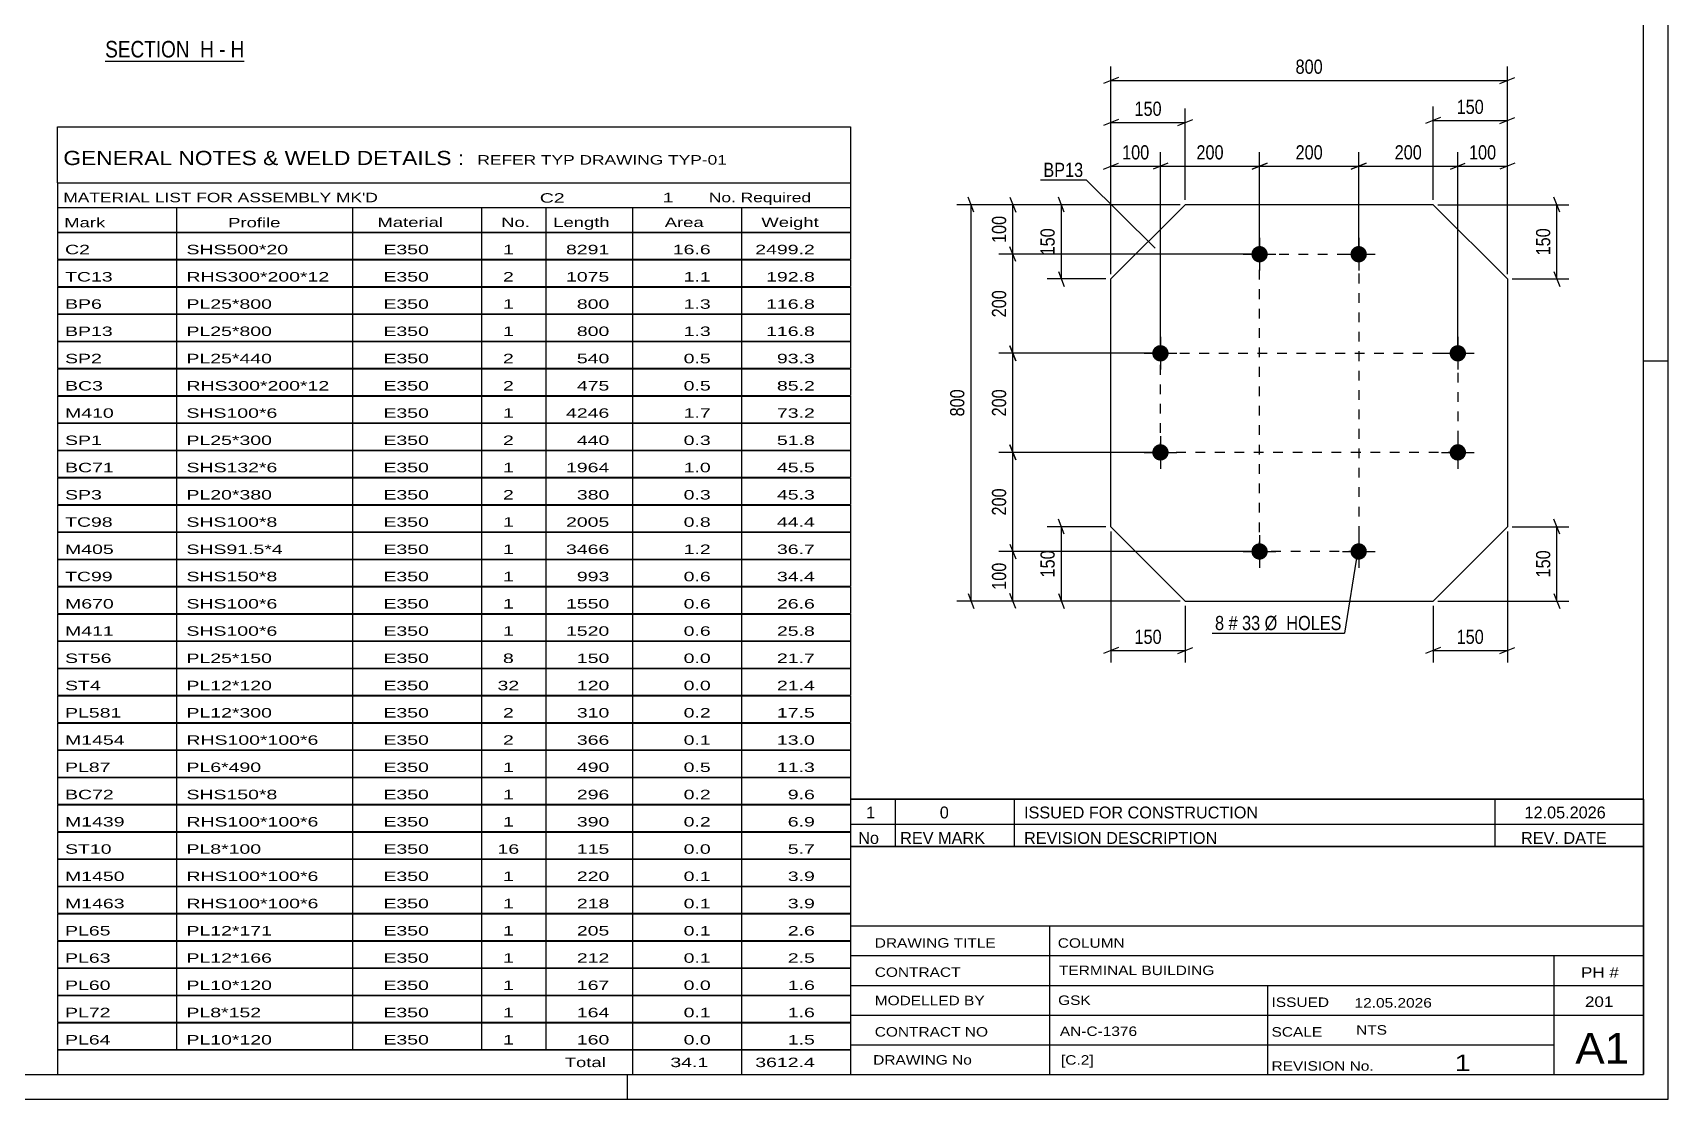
# Model space of a CAD drawing. Header units: millimetres. Extents: x 0 to 841, y 0 to 594.
# Drawn here: x 511 to 841, y 0 to 215.3 of the extents above; entities that cross this region are included whole.
import ezdxf

# ---------------------------------------------------------------- set-up
doc = ezdxf.new("R2010")
doc.units = ezdxf.units.MM
doc.linetypes.add('DXK_LINE_DOT2', pattern=[3.9198, 1.9599, -1.9599])
doc.styles.add('Arial Narrow', font='ARIALN.TTF', dxfattribs={"height": 0.2})

# ---------------------------------------------------------------- blocks, each defined once
blk = doc.blocks.new('Unknown-682121855-18 - 4412')
at = {"color": 6, "linetype": 'Continuous'}
blk.add_line((525.6, 209.53), (553.67, 209.53), dxfattribs=at)
at = {"color": 0, "linetype": 'Continuous'}
blk.add_wipeout([(543.71, 210.28), (543.71, 213.78), (525.6, 213.78), (525.6, 210.28)], dxfattribs=at)
at = {"color": 7, "linetype": 'Continuous', "style": 'Arial Narrow'}
blk.add_text('SECTION ', height=3.34, dxfattribs=at).set_placement((525.6, 210.28))
at = {"color": 0, "linetype": 'Continuous'}
blk.add_wipeout([(547.53, 210.28), (547.53, 213.78), (544.76, 213.78), (544.76, 210.28)], dxfattribs=at)
blk.add_wipeout([(549.85, 210.28), (549.85, 213.78), (548.58, 213.78), (548.58, 210.28)], dxfattribs=at)
at = {"color": 7, "linetype": 'Continuous', "style": 'Arial Narrow'}
blk.add_text('H', height=3.34, dxfattribs=at).set_placement((544.76, 210.28))
at = {"color": 0, "linetype": 'Continuous'}
blk.add_wipeout([(553.67, 210.28), (553.67, 213.78), (550.9, 213.78), (550.9, 210.28)], dxfattribs=at)
at = {"color": 7, "linetype": 'Continuous', "style": 'Arial Narrow'}
for s, p in [('-', (548.58, 210.28)), ('H', (550.9, 210.28))]:
    blk.add_text(s, height=3.34, dxfattribs=at).set_placement(p)
blk = doc.blocks.new('Unknown-682121855-1161')
at = {"color": 5, "linetype": 'Continuous'}
for p, q in [((841, 0), (841, 594)), ((836, 5), (836, 589)), ((841, 149), (836, 149)), ((5, 5), (836, 5)), ((631, 0), (631, 5)), ((0, 0), (841, 0))]:
    blk.add_line(p, q, dxfattribs=at)
blk = doc.blocks.new('Bolt-682121855-34334 - 34332')
at = {"linetype": 'Continuous'}
for points in [[(758.53, 172.22, -1), (758.53, 168.92, -1)], [(778.53, 172.22, -1), (778.53, 168.92, -1)], [(738.53, 152.22, -1), (738.53, 148.92, -1)], [(798.53, 152.22, -1), (798.53, 148.92, -1)], [(738.53, 132.22, -1), (738.53, 128.92, -1)], [(798.53, 132.22, -1), (798.53, 128.92, -1)], [(758.53, 112.22, -1), (758.53, 108.92, -1)], [(778.53, 112.22, -1), (778.53, 108.92, -1)]]:
    blk.add_hatch(color=1, dxfattribs=at).paths.add_polyline_path(points)
at = {"color": 1, "linetype": 'Continuous'}
for p, q in [((758.53, 173.87), (758.53, 167.27)), ((778.53, 173.87), (778.53, 167.27)), ((755.23, 170.57), (761.83, 170.57)), ((775.23, 170.57), (781.83, 170.57)), ((738.53, 153.87), (738.53, 147.27)), ((798.53, 153.87), (798.53, 147.27)), ((735.23, 150.57), (741.83, 150.57)), ((795.23, 150.57), (801.83, 150.57)), ((738.53, 133.87), (738.53, 127.27)), ((798.53, 133.87), (798.53, 127.27)), ((735.23, 130.57), (741.83, 130.57)), ((795.23, 130.57), (801.83, 130.57)), ((758.53, 113.87), (758.53, 107.27)), ((778.53, 113.87), (778.53, 107.27)), ((755.23, 110.57), (761.83, 110.57)), ((775.23, 110.57), (781.83, 110.57))]:
    blk.add_line(p, q, dxfattribs=at)
blk = doc.blocks.new('Part-682121855-34333 - 34332')
at = {"color": 2, "linetype": 'Continuous'}
for p, q in [((728.53, 165.57), (743.53, 180.57)), ((793.53, 180.57), (743.53, 180.57)), ((793.53, 180.57), (808.53, 165.57)), ((728.53, 115.57), (728.53, 165.57)), ((808.53, 165.57), (808.53, 115.57)), ((728.53, 115.57), (743.53, 100.57)), ((808.53, 115.57), (793.53, 100.57)), ((743.53, 100.57), (793.53, 100.57))]:
    blk.add_line(p, q, dxfattribs=at)
blk = doc.blocks.new('Rectangle-682121855-35161 - 34332')
at = {"color": 1, "linetype": 'DXK_LINE_DOT2'}
blk.add_lwpolyline([(758.53, 170.57), (778.53, 170.57), (778.53, 110.57), (758.53, 110.57), (758.53, 170.57)], close=True, dxfattribs=at)
blk = doc.blocks.new('Rectangle-682121855-35180 - 34332')
at = {"color": 1, "linetype": 'DXK_LINE_DOT2'}
blk.add_lwpolyline([(738.53, 150.57), (798.53, 150.57), (798.53, 130.57), (738.53, 130.57), (738.53, 150.57)], close=True, dxfattribs=at)
blk = doc.blocks.new('StraightDimension-682121855-34340 - 34332')
at = {"color": 7, "linetype": 'Continuous'}
for p, q in [((728.53, 114.57), (728.53, 88.17)), ((743.53, 99.57), (743.53, 88.17)), ((730.03, 91.17), (727.03, 89.97)), ((728.53, 90.57), (743.53, 90.57)), ((742.03, 89.97), (745.03, 91.17))]:
    blk.add_line(p, q, dxfattribs=at)
at = {"color": 0}
blk.add_wipeout([(739.37, 91.32), (739.37, 95.52), (732.69, 95.52), (732.69, 91.32)], dxfattribs=at)
at = {"color": 3, "style": 'Arial Narrow'}
blk.add_text('150', height=2.863, dxfattribs=at).set_placement((733.29, 91.92))
blk = doc.blocks.new('StraightDimension-682121855-34364 - 34332')
at = {"color": 7, "linetype": 'Continuous'}
for p, q in [((727.53, 115.57), (715.68, 115.57)), ((719.13, 114.07), (717.93, 117.07)), ((718.53, 100.57), (718.53, 115.57)), ((742.53, 100.57), (715.68, 100.57)), ((717.93, 102.07), (719.13, 99.07))]:
    blk.add_line(p, q, dxfattribs=at)
at = {"color": 0}
blk.add_wipeout([(717.78, 111.41), (713.58, 111.41), (713.58, 104.73), (717.78, 104.73)], dxfattribs=at)
at = {"color": 3, "style": 'Arial Narrow'}
blk.add_text('150', height=2.863, rotation=90.0002, dxfattribs=at).set_placement((717.18, 105.33))
blk = doc.blocks.new('StraightDimension-682121855-34336 - 34332')
at = {"color": 7, "linetype": 'Continuous'}
for p, q in [((808.53, 114.57), (808.53, 88.17)), ((793.53, 99.57), (793.53, 88.17)), ((795.03, 91.17), (792.03, 89.97)), ((793.53, 90.57), (808.53, 90.57)), ((807.03, 89.97), (810.03, 91.17))]:
    blk.add_line(p, q, dxfattribs=at)
at = {"color": 0}
blk.add_wipeout([(804.37, 91.32), (804.37, 95.52), (797.69, 95.52), (797.69, 91.32)], dxfattribs=at)
at = {"color": 3, "style": 'Arial Narrow'}
blk.add_text('150', height=2.863, dxfattribs=at).set_placement((798.29, 91.92))
blk = doc.blocks.new('StraightDimension-682121855-34344 - 34332')
at = {"color": 7, "linetype": 'Continuous'}
for p, q in [((795.03, 198.14), (792.03, 196.94)), ((793.53, 181.57), (793.53, 200.39)), ((807.03, 196.94), (810.03, 198.14)), ((808.53, 166.57), (808.53, 200.39)), ((793.53, 197.54), (808.53, 197.54))]:
    blk.add_line(p, q, dxfattribs=at)
at = {"color": 0}
blk.add_wipeout([(804.37, 198.29), (804.37, 202.49), (797.69, 202.49), (797.69, 198.29)], dxfattribs=at)
at = {"color": 3, "style": 'Arial Narrow'}
blk.add_text('150', height=2.863, dxfattribs=at).set_placement((798.29, 198.89))
blk = doc.blocks.new('StraightDimension-682121855-34412 - 34332')
at = {"color": 7, "linetype": 'Continuous'}
for p, q in [((700.9, 179.07), (699.7, 182.07)), ((742.53, 180.57), (697.45, 180.57)), ((700.3, 100.57), (700.3, 180.57)), ((742.53, 100.57), (697.45, 100.57)), ((699.7, 102.07), (700.9, 99.07))]:
    blk.add_line(p, q, dxfattribs=at)
at = {"color": 0}
blk.add_wipeout([(699.55, 143.91), (695.35, 143.91), (695.35, 137.23), (699.55, 137.23)], dxfattribs=at)
at = {"color": 3, "style": 'Arial Narrow'}
blk.add_text('800', height=2.863, rotation=90.0002, dxfattribs=at).set_placement((698.95, 137.83))
blk = doc.blocks.new('StraightDimension-682121855-34348 - 34332')
at = {"color": 7, "linetype": 'Continuous'}
for p, q in [((728.53, 166.57), (728.53, 200)), ((743.53, 181.57), (743.53, 200)), ((730.03, 197.75), (727.03, 196.55)), ((728.53, 197.15), (743.53, 197.15)), ((742.03, 196.55), (745.03, 197.75))]:
    blk.add_line(p, q, dxfattribs=at)
at = {"color": 0}
blk.add_wipeout([(739.37, 197.9), (739.37, 202.1), (732.69, 202.1), (732.69, 197.9)], dxfattribs=at)
at = {"color": 3, "style": 'Arial Narrow'}
blk.add_text('150', height=2.863, dxfattribs=at).set_placement((733.29, 198.5))
blk = doc.blocks.new('StraightDimension-682121855-34352 - 34332')
at = {"color": 7, "linetype": 'Continuous'}
for p, q in [((819.13, 179.07), (817.93, 182.07)), ((794.53, 180.57), (820.93, 180.57)), ((818.53, 165.57), (818.53, 180.57)), ((809.53, 165.57), (820.93, 165.57)), ((817.93, 167.07), (819.13, 164.07))]:
    blk.add_line(p, q, dxfattribs=at)
at = {"color": 0}
blk.add_wipeout([(817.78, 176.41), (813.58, 176.41), (813.58, 169.73), (817.78, 169.73)], dxfattribs=at)
at = {"color": 3, "style": 'Arial Narrow'}
blk.add_text('150', height=2.863, rotation=90.0002, dxfattribs=at).set_placement((817.18, 170.33))
blk = doc.blocks.new('StraightDimension-682121855-34356 - 34332')
at = {"color": 7, "linetype": 'Continuous'}
for p, q in [((809.53, 115.57), (820.93, 115.57)), ((819.13, 114.07), (817.93, 117.07)), ((818.53, 100.57), (818.53, 115.57)), ((794.53, 100.57), (820.93, 100.57)), ((817.93, 102.07), (819.13, 99.07))]:
    blk.add_line(p, q, dxfattribs=at)
at = {"color": 0}
blk.add_wipeout([(817.78, 111.41), (813.58, 111.41), (813.58, 104.73), (817.78, 104.73)], dxfattribs=at)
at = {"color": 3, "style": 'Arial Narrow'}
blk.add_text('150', height=2.863, rotation=90.0002, dxfattribs=at).set_placement((817.18, 105.33))
blk = doc.blocks.new('StraightDimension-682121855-34360 - 34332')
at = {"color": 7, "linetype": 'Continuous'}
for p, q in [((719.13, 179.07), (717.93, 182.07)), ((742.53, 180.57), (715.68, 180.57)), ((718.53, 165.57), (718.53, 180.57)), ((727.53, 165.57), (715.68, 165.57)), ((717.93, 167.07), (719.13, 164.07))]:
    blk.add_line(p, q, dxfattribs=at)
at = {"color": 0}
blk.add_wipeout([(717.78, 176.41), (713.58, 176.41), (713.58, 169.73), (717.78, 169.73)], dxfattribs=at)
at = {"color": 3, "style": 'Arial Narrow'}
blk.add_text('150', height=2.863, rotation=90.0002, dxfattribs=at).set_placement((717.18, 170.33))
blk = doc.blocks.new('StraightDimension-682121855-34368 - 34332')
at = {"color": 7, "linetype": 'Continuous'}
for p, q in [((797.03, 187.75), (800.03, 188.95)), ((798.53, 151.57), (798.53, 191.2)), ((798.53, 188.35), (808.53, 188.35)), ((810.03, 188.95), (807.03, 187.75)), ((808.53, 166.57), (808.53, 191.2))]:
    blk.add_line(p, q, dxfattribs=at)
at = {"color": 0}
blk.add_wipeout([(806.87, 189.1), (806.87, 193.3), (800.19, 193.3), (800.19, 189.1)], dxfattribs=at)
at = {"color": 3, "style": 'Arial Narrow'}
blk.add_text('100', height=2.863, dxfattribs=at).set_placement((800.79, 189.7))
blk = doc.blocks.new('StraightDimension-682121855-34369 - 34332')
at = {"color": 7, "linetype": 'Continuous'}
for p, q in [((780.03, 188.95), (777.03, 187.75)), ((778.53, 171.57), (778.53, 191.2)), ((778.53, 188.35), (798.53, 188.35)), ((797.03, 187.75), (800.03, 188.95)), ((798.53, 151.57), (798.53, 191.2))]:
    blk.add_line(p, q, dxfattribs=at)
at = {"color": 0}
blk.add_wipeout([(791.87, 189.1), (791.87, 193.3), (785.19, 193.3), (785.19, 189.1)], dxfattribs=at)
at = {"color": 3, "style": 'Arial Narrow'}
blk.add_text('200', height=2.863, dxfattribs=at).set_placement((785.79, 189.7))
blk = doc.blocks.new('StraightDimension-682121855-34370 - 34332')
at = {"color": 7, "linetype": 'Continuous'}
for p, q in [((760.03, 188.95), (757.03, 187.75)), ((758.53, 171.57), (758.53, 191.2)), ((758.53, 188.35), (778.53, 188.35)), ((777.03, 187.75), (780.03, 188.95)), ((778.53, 171.57), (778.53, 191.2))]:
    blk.add_line(p, q, dxfattribs=at)
at = {"color": 0}
blk.add_wipeout([(771.87, 189.1), (771.87, 193.3), (765.19, 193.3), (765.19, 189.1)], dxfattribs=at)
at = {"color": 3, "style": 'Arial Narrow'}
blk.add_text('200', height=2.863, dxfattribs=at).set_placement((765.79, 189.7))
blk = doc.blocks.new('StraightDimension-682121855-34371 - 34332')
at = {"color": 7, "linetype": 'Continuous'}
for p, q in [((740.03, 188.95), (737.03, 187.75)), ((738.53, 151.57), (738.53, 191.2)), ((738.53, 188.35), (758.53, 188.35)), ((757.03, 187.75), (760.03, 188.95)), ((758.53, 171.57), (758.53, 191.2))]:
    blk.add_line(p, q, dxfattribs=at)
at = {"color": 0}
blk.add_wipeout([(751.87, 189.1), (751.87, 193.3), (745.19, 193.3), (745.19, 189.1)], dxfattribs=at)
at = {"color": 3, "style": 'Arial Narrow'}
blk.add_text('200', height=2.863, dxfattribs=at).set_placement((745.79, 189.7))
blk = doc.blocks.new('StraightDimension-682121855-34372 - 34332')
at = {"color": 7, "linetype": 'Continuous'}
for p, q in [((727.03, 187.75), (730.03, 188.95)), ((728.53, 166.57), (728.53, 191.2)), ((728.53, 188.35), (738.53, 188.35)), ((740.03, 188.95), (737.03, 187.75)), ((738.53, 151.57), (738.53, 191.2))]:
    blk.add_line(p, q, dxfattribs=at)
at = {"color": 0}
blk.add_wipeout([(736.87, 189.1), (736.87, 193.3), (730.19, 193.3), (730.19, 189.1)], dxfattribs=at)
at = {"color": 3, "style": 'Arial Narrow'}
blk.add_text('100', height=2.863, dxfattribs=at).set_placement((730.79, 189.7))
blk = doc.blocks.new('StraightDimension-682121855-34388 - 34332')
at = {"color": 7, "linetype": 'Continuous'}
for p, q in [((728.53, 166.57), (728.53, 208.49)), ((808.53, 166.57), (808.53, 208.49)), ((730.03, 206.24), (727.03, 205.04)), ((728.53, 205.64), (808.53, 205.64)), ((807.03, 205.04), (810.03, 206.24))]:
    blk.add_line(p, q, dxfattribs=at)
at = {"color": 0}
blk.add_wipeout([(771.87, 206.39), (771.87, 210.59), (765.19, 210.59), (765.19, 206.39)], dxfattribs=at)
at = {"color": 3, "style": 'Arial Narrow'}
blk.add_text('800', height=2.863, dxfattribs=at).set_placement((765.79, 206.99))
blk = doc.blocks.new('StraightDimension-682121855-34392 - 34332')
at = {"color": 7, "linetype": 'Continuous'}
for p, q in [((708.14, 182.07), (709.34, 179.07)), ((742.53, 180.57), (705.89, 180.57)), ((708.74, 170.57), (708.74, 180.57)), ((709.34, 169.07), (708.14, 172.07)), ((757.53, 170.57), (705.89, 170.57))]:
    blk.add_line(p, q, dxfattribs=at)
at = {"color": 0}
blk.add_wipeout([(707.99, 178.91), (703.79, 178.91), (703.79, 172.23), (707.99, 172.23)], dxfattribs=at)
at = {"color": 3, "style": 'Arial Narrow'}
blk.add_text('100', height=2.863, rotation=90.0002, dxfattribs=at).set_placement((707.39, 172.83))
blk = doc.blocks.new('StraightDimension-682121855-34393 - 34332')
at = {"color": 7, "linetype": 'Continuous'}
for p, q in [((709.34, 169.07), (708.14, 172.07)), ((757.53, 170.57), (705.89, 170.57)), ((708.74, 150.57), (708.74, 170.57)), ((708.14, 152.07), (709.34, 149.07)), ((737.53, 150.57), (705.89, 150.57))]:
    blk.add_line(p, q, dxfattribs=at)
at = {"color": 0}
blk.add_wipeout([(707.99, 163.91), (703.79, 163.91), (703.79, 157.23), (707.99, 157.23)], dxfattribs=at)
at = {"color": 3, "style": 'Arial Narrow'}
blk.add_text('200', height=2.863, rotation=90.0002, dxfattribs=at).set_placement((707.39, 157.83))
blk = doc.blocks.new('StraightDimension-682121855-34394 - 34332')
at = {"color": 7, "linetype": 'Continuous'}
for p, q in [((709.34, 149.07), (708.14, 152.07)), ((737.53, 150.57), (705.89, 150.57)), ((708.74, 130.57), (708.74, 150.57)), ((708.14, 132.07), (709.34, 129.07)), ((737.53, 130.57), (705.89, 130.57))]:
    blk.add_line(p, q, dxfattribs=at)
at = {"color": 0}
blk.add_wipeout([(707.99, 143.91), (703.79, 143.91), (703.79, 137.23), (707.99, 137.23)], dxfattribs=at)
at = {"color": 3, "style": 'Arial Narrow'}
blk.add_text('200', height=2.863, rotation=90.0002, dxfattribs=at).set_placement((707.39, 137.83))
blk = doc.blocks.new('StraightDimension-682121855-34395 - 34332')
at = {"color": 7, "linetype": 'Continuous'}
for p, q in [((709.34, 129.07), (708.14, 132.07)), ((737.53, 130.57), (705.89, 130.57)), ((708.74, 110.57), (708.74, 130.57)), ((757.53, 110.57), (705.89, 110.57)), ((708.14, 112.07), (709.34, 109.07))]:
    blk.add_line(p, q, dxfattribs=at)
at = {"color": 0}
blk.add_wipeout([(707.99, 123.91), (703.79, 123.91), (703.79, 117.23), (707.99, 117.23)], dxfattribs=at)
at = {"color": 3, "style": 'Arial Narrow'}
blk.add_text('200', height=2.863, rotation=90.0002, dxfattribs=at).set_placement((707.39, 117.83))
blk = doc.blocks.new('StraightDimension-682121855-34396 - 34332')
at = {"color": 7, "linetype": 'Continuous'}
for p, q in [((757.53, 110.57), (705.89, 110.57)), ((708.14, 112.07), (709.34, 109.07)), ((708.74, 100.57), (708.74, 110.57)), ((742.53, 100.57), (705.89, 100.57)), ((709.34, 99.07), (708.14, 102.07))]:
    blk.add_line(p, q, dxfattribs=at)
at = {"color": 0}
blk.add_wipeout([(707.99, 108.91), (703.79, 108.91), (703.79, 102.23), (707.99, 102.23)], dxfattribs=at)
at = {"color": 3, "style": 'Arial Narrow'}
blk.add_text('100', height=2.863, rotation=90.0002, dxfattribs=at).set_placement((707.39, 102.83))
blk = doc.blocks.new('Unknown-682121855-38621')
at = {"color": 7, "linetype": 'Continuous'}
for p, q in [((676, 51.05), (676, 5)), ((676, 51.05), (836, 51.05)), ((836, 51), (836, 5)), ((676, 35), (836, 35)), ((716.14, 35), (716.14, 5)), ((676, 29), (836, 29)), ((818, 5.05), (818, 29.05)), ((676, 23), (836, 23)), ((760.14, 23), (760.14, 5)), ((676, 17), (836, 17)), ((676, 11), (818, 11)), ((676, 5), (836, 5))]:
    blk.add_line(p, q, dxfattribs=at)
at = {"color": 7, "style": 'Arial Narrow'}
for s, height, width, p in [('DRAWING TITLE', 1.9089, 1.425378, (680.88, 30.61)), ('COLUMN', 1.909, 1.425378, (717.81, 30.59)), ('CONTRACT', 1.909, 1.425378, (680.88, 24.71)), ('TERMINAL BUILDING', 1.9089, 1.425378, (718.06, 25.07)), ('MODELLED BY', 1.9089, 1.425378, (680.88, 18.98)), ('GSK', 1.909, 1.425378, (717.88, 19.04)), ('ISSUED', 1.909, 1.425378, (760.94, 18.64)), ('12.05.2026', 1.909, 1.425378, (777.69, 18.52)), ('CONTRACT NO', 1.9089, 1.425378, (680.88, 12.66)), ('AN-C-1376', 1.909, 1.425378, (718.23, 12.78)), ('SCALE', 1.909, 1.425378, (760.94, 12.65)), ('A1', 6.204, 1.25, (822.24, 7.2)), ('DRAWING No', 1.909, 1.425378, (680.56, 7)), ('[C.2]', 1.909, 1.425378, (718.46, 6.99)), ('REVISION No.', 1.9089, 1.425378, (760.94, 5.77)), ('1', 3.34, 1.5, (797.91, 5.68))]:
    blk.add_text(s, height=height, dxfattribs=dict(at, width=width)).set_placement(p)
at = {"color": 7, "linetype": 'Continuous', "style": 'Arial Narrow'}
for s, height, width, p in [('PH #', 2.1, 1.42538, (823.4, 24.55)), ('201', 2.1, 1.42538, (824.19, 18.65)), ('NTS', 1.909, 1.425378, (778, 13.05))]:
    blk.add_text(s, height=height, dxfattribs=dict(at, width=width)).set_placement(p)
blk = doc.blocks.new('Unknown-682121855-38622')
at = {"color": 7, "linetype": 'Continuous'}
for p, q in [((516, 196.25), (676, 196.25)), ((516, 185), (516, 196.25)), ((676, 196.25), (676, 185)), ((516, 185), (676, 185)), ((516, 185), (516, 180)), ((676, 185), (676, 180)), ((516, 180), (676, 180)), ((516, 180), (516, 175)), ((540, 180), (540, 175)), ((575.5, 180), (575.5, 175)), ((601.5, 180), (601.5, 175)), ((614.5, 180), (614.5, 175)), ((632, 180), (632, 175)), ((654, 180), (654, 175)), ((676, 180), (676, 175)), ((516, 175), (676, 175)), ((516, 174.95), (516, 169.55)), ((516, 174.95), (676, 174.95)), ((540, 175), (540, 169.5)), ((575.5, 175), (575.5, 169.5)), ((601.5, 175), (601.5, 169.5)), ((614.5, 175), (614.5, 169.5)), ((632, 175), (632, 169.5)), ((654, 175), (654, 169.5)), ((676, 174.95), (676, 169.55)), ((516, 169.55), (676, 169.55)), ((516, 169.45), (516, 164.05)), ((516, 169.45), (676, 169.45)), ((540, 169.5), (540, 164)), ((575.5, 169.5), (575.5, 164)), ((601.5, 169.5), (601.5, 164)), ((614.5, 169.5), (614.5, 164)), ((632, 169.5), (632, 164)), ((654, 169.5), (654, 164)), ((676, 169.45), (676, 164.05)), ((516, 164.05), (676, 164.05)), ((516, 163.95), (516, 158.55)), ((516, 163.95), (676, 163.95)), ((540, 164), (540, 158.5)), ((575.5, 164), (575.5, 158.5)), ((601.5, 164), (601.5, 158.5)), ((614.5, 164), (614.5, 158.5)), ((632, 164), (632, 158.5)), ((654, 164), (654, 158.5)), ((676, 163.95), (676, 158.55)), ((516, 158.55), (676, 158.55)), ((516, 158.45), (516, 153.05)), ((516, 158.45), (676, 158.45)), ((540, 158.5), (540, 153)), ((575.5, 158.5), (575.5, 153)), ((601.5, 158.5), (601.5, 153)), ((614.5, 158.5), (614.5, 153)), ((632, 158.5), (632, 153)), ((654, 158.5), (654, 153)), ((676, 158.45), (676, 153.05)), ((516, 153.05), (676, 153.05)), ((516, 152.95), (516, 147.55)), ((516, 152.95), (676, 152.95)), ((540, 153), (540, 147.5)), ((575.5, 153), (575.5, 147.5)), ((601.5, 153), (601.5, 147.5)), ((614.5, 153), (614.5, 147.5)), ((632, 153), (632, 147.5)), ((654, 153), (654, 147.5)), ((676, 152.95), (676, 147.55)), ((516, 147.55), (676, 147.55)), ((516, 147.45), (516, 142.05)), ((516, 147.45), (676, 147.45)), ((540, 147.5), (540, 142)), ((575.5, 147.5), (575.5, 142)), ((601.5, 147.5), (601.5, 142)), ((614.5, 147.5), (614.5, 142)), ((632, 147.5), (632, 142)), ((654, 147.5), (654, 142)), ((676, 147.45), (676, 142.05)), ((516, 142.05), (676, 142.05)), ((516, 141.95), (516, 136.55)), ((516, 141.95), (676, 141.95)), ((540, 142), (540, 136.5)), ((575.5, 142), (575.5, 136.5)), ((601.5, 142), (601.5, 136.5)), ((614.5, 142), (614.5, 136.5)), ((632, 142), (632, 136.5)), ((654, 142), (654, 136.5)), ((676, 141.95), (676, 136.55)), ((516, 136.55), (676, 136.55)), ((516, 136.45), (516, 131.05)), ((516, 136.45), (676, 136.45)), ((540, 136.5), (540, 131)), ((575.5, 136.5), (575.5, 131)), ((601.5, 136.5), (601.5, 131)), ((614.5, 136.5), (614.5, 131)), ((632, 136.5), (632, 131)), ((654, 136.5), (654, 131)), ((676, 136.45), (676, 131.05)), ((516, 131.05), (676, 131.05)), ((516, 130.95), (516, 125.55)), ((516, 130.95), (676, 130.95)), ((540, 131), (540, 125.5)), ((575.5, 131), (575.5, 125.5)), ((601.5, 131), (601.5, 125.5)), ((614.5, 131), (614.5, 125.5)), ((632, 131), (632, 125.5)), ((654, 131), (654, 125.5)), ((676, 130.95), (676, 125.55)), ((516, 125.55), (676, 125.55)), ((516, 125.45), (516, 120.05)), ((516, 125.45), (676, 125.45)), ((540, 125.5), (540, 120)), ((575.5, 125.5), (575.5, 120)), ((601.5, 125.5), (601.5, 120)), ((614.5, 125.5), (614.5, 120)), ((632, 125.5), (632, 120)), ((654, 125.5), (654, 120)), ((676, 125.45), (676, 120.05)), ((516, 120.05), (676, 120.05)), ((516, 119.95), (516, 114.55)), ((516, 119.95), (676, 119.95)), ((540, 120), (540, 114.5)), ((575.5, 120), (575.5, 114.5)), ((601.5, 120), (601.5, 114.5)), ((614.5, 120), (614.5, 114.5)), ((632, 120), (632, 114.5)), ((654, 120), (654, 114.5)), ((676, 119.95), (676, 114.55)), ((516, 114.55), (676, 114.55)), ((516, 114.45), (516, 109.05)), ((516, 114.45), (676, 114.45)), ((540, 114.5), (540, 109)), ((575.5, 114.5), (575.5, 109)), ((601.5, 114.5), (601.5, 109)), ((614.5, 114.5), (614.5, 109)), ((632, 114.5), (632, 109)), ((654, 114.5), (654, 109)), ((676, 114.45), (676, 109.05)), ((516, 109.05), (676, 109.05)), ((516, 108.95), (516, 103.55)), ((516, 108.95), (676, 108.95)), ((540, 109), (540, 103.5)), ((575.5, 109), (575.5, 103.5)), ((601.5, 109), (601.5, 103.5)), ((614.5, 109), (614.5, 103.5)), ((632, 109), (632, 103.5)), ((654, 109), (654, 103.5)), ((676, 108.95), (676, 103.55)), ((516, 103.55), (676, 103.55)), ((516, 103.45), (516, 98.05)), ((516, 103.45), (676, 103.45)), ((540, 103.5), (540, 98)), ((575.5, 103.5), (575.5, 98)), ((601.5, 103.5), (601.5, 98)), ((614.5, 103.5), (614.5, 98)), ((632, 103.5), (632, 98)), ((654, 103.5), (654, 98)), ((676, 103.45), (676, 98.05)), ((516, 98.05), (676, 98.05)), ((516, 97.95), (516, 92.55)), ((516, 97.95), (676, 97.95)), ((540, 98), (540, 92.5)), ((575.5, 98), (575.5, 92.5)), ((601.5, 98), (601.5, 92.5)), ((614.5, 98), (614.5, 92.5)), ((632, 98), (632, 92.5)), ((654, 98), (654, 92.5)), ((676, 97.95), (676, 92.55)), ((516, 92.55), (676, 92.55)), ((516, 92.45), (516, 87.05)), ((516, 92.45), (676, 92.45)), ((540, 92.5), (540, 87)), ((575.5, 92.5), (575.5, 87)), ((601.5, 92.5), (601.5, 87)), ((614.5, 92.5), (614.5, 87)), ((632, 92.5), (632, 87)), ((654, 92.5), (654, 87)), ((676, 92.45), (676, 87.05)), ((516, 87.05), (676, 87.05)), ((516, 86.95), (516, 81.55)), ((516, 86.95), (676, 86.95)), ((540, 87), (540, 81.5)), ((575.5, 87), (575.5, 81.5)), ((601.5, 87), (601.5, 81.5)), ((614.5, 87), (614.5, 81.5)), ((632, 87), (632, 81.5)), ((654, 87), (654, 81.5)), ((676, 86.95), (676, 81.55)), ((516, 81.55), (676, 81.55)), ((516, 81.45), (516, 76.05)), ((516, 81.45), (676, 81.45)), ((540, 81.5), (540, 76)), ((575.5, 81.5), (575.5, 76)), ((601.5, 81.5), (601.5, 76)), ((614.5, 81.5), (614.5, 76)), ((632, 81.5), (632, 76)), ((654, 81.5), (654, 76)), ((676, 81.45), (676, 76.05)), ((516, 76.05), (676, 76.05)), ((516, 75.95), (516, 70.55)), ((516, 75.95), (676, 75.95)), ((540, 76), (540, 70.5)), ((575.5, 76), (575.5, 70.5)), ((601.5, 76), (601.5, 70.5)), ((614.5, 76), (614.5, 70.5)), ((632, 76), (632, 70.5)), ((654, 76), (654, 70.5)), ((676, 75.95), (676, 70.55)), ((516, 70.55), (676, 70.55)), ((516, 70.45), (516, 65.05)), ((516, 70.45), (676, 70.45)), ((540, 70.5), (540, 65)), ((575.5, 70.5), (575.5, 65)), ((601.5, 70.5), (601.5, 65)), ((614.5, 70.5), (614.5, 65)), ((632, 70.5), (632, 65)), ((654, 70.5), (654, 65)), ((676, 70.45), (676, 65.05)), ((516, 65.05), (676, 65.05)), ((516, 64.95), (516, 59.55)), ((516, 64.95), (676, 64.95)), ((540, 65), (540, 59.5)), ((575.5, 65), (575.5, 59.5)), ((601.5, 65), (601.5, 59.5)), ((614.5, 65), (614.5, 59.5)), ((632, 65), (632, 59.5)), ((654, 65), (654, 59.5)), ((676, 64.95), (676, 59.55)), ((516, 59.55), (676, 59.55)), ((516, 59.45), (516, 54.05)), ((516, 59.45), (676, 59.45)), ((540, 59.5), (540, 54)), ((575.5, 59.5), (575.5, 54)), ((601.5, 59.5), (601.5, 54)), ((614.5, 59.5), (614.5, 54)), ((632, 59.5), (632, 54)), ((654, 59.5), (654, 54)), ((676, 59.45), (676, 54.05)), ((516, 54.05), (676, 54.05)), ((516, 53.95), (516, 48.55)), ((516, 53.95), (676, 53.95)), ((540, 54), (540, 48.5)), ((575.5, 54), (575.5, 48.5)), ((601.5, 54), (601.5, 48.5)), ((614.5, 54), (614.5, 48.5)), ((632, 54), (632, 48.5)), ((654, 54), (654, 48.5)), ((676, 53.95), (676, 48.55)), ((516, 48.55), (676, 48.55)), ((516, 48.45), (516, 43.05)), ((516, 48.45), (676, 48.45)), ((540, 48.5), (540, 43)), ((575.5, 48.5), (575.5, 43)), ((601.5, 48.5), (601.5, 43)), ((614.5, 48.5), (614.5, 43)), ((632, 48.5), (632, 43)), ((654, 48.5), (654, 43)), ((676, 48.45), (676, 43.05)), ((516, 43.05), (676, 43.05)), ((516, 42.95), (516, 37.55)), ((516, 42.95), (676, 42.95)), ((540, 43), (540, 37.5)), ((575.5, 43), (575.5, 37.5)), ((601.5, 43), (601.5, 37.5)), ((614.5, 43), (614.5, 37.5)), ((632, 43), (632, 37.5)), ((654, 43), (654, 37.5)), ((676, 42.95), (676, 37.55)), ((516, 37.55), (676, 37.55)), ((516, 37.45), (516, 32.05)), ((516, 37.45), (676, 37.45)), ((540, 37.5), (540, 32)), ((575.5, 37.5), (575.5, 32)), ((601.5, 37.5), (601.5, 32)), ((614.5, 37.5), (614.5, 32)), ((632, 37.5), (632, 32)), ((654, 37.5), (654, 32)), ((676, 37.45), (676, 32.05)), ((516, 32.05), (676, 32.05)), ((516, 31.95), (516, 26.55)), ((516, 31.95), (676, 31.95)), ((540, 32), (540, 26.5)), ((575.5, 32), (575.5, 26.5)), ((601.5, 32), (601.5, 26.5)), ((614.5, 32), (614.5, 26.5)), ((632, 32), (632, 26.5)), ((654, 32), (654, 26.5)), ((676, 31.95), (676, 26.55)), ((516, 26.55), (676, 26.55)), ((516, 26.45), (516, 21.05)), ((516, 26.45), (676, 26.45)), ((540, 26.5), (540, 21)), ((575.5, 26.5), (575.5, 21)), ((601.5, 26.5), (601.5, 21)), ((614.5, 26.5), (614.5, 21)), ((632, 26.5), (632, 21)), ((654, 26.5), (654, 21)), ((676, 26.45), (676, 21.05)), ((516, 21.05), (676, 21.05)), ((516, 20.95), (516, 15.55)), ((516, 20.95), (676, 20.95)), ((540, 21), (540, 15.5)), ((575.5, 21), (575.5, 15.5)), ((601.5, 21), (601.5, 15.5)), ((614.5, 21), (614.5, 15.5)), ((632, 21), (632, 15.5)), ((654, 21), (654, 15.5)), ((676, 20.95), (676, 15.55)), ((516, 15.55), (676, 15.55)), ((516, 15.45), (516, 10.05)), ((516, 15.45), (676, 15.45)), ((540, 15.5), (540, 10)), ((575.5, 15.5), (575.5, 10)), ((601.5, 15.5), (601.5, 10)), ((614.5, 15.5), (614.5, 10)), ((632, 15.5), (632, 10)), ((654, 15.5), (654, 10)), ((676, 15.45), (676, 10.05)), ((516, 10.05), (676, 10.05)), ((516, 10), (676, 10)), ((516, 10), (516, 5)), ((632, 10), (632, 5)), ((654, 10), (654, 5)), ((676, 10), (676, 5)), ((516, 5), (676, 5))]:
    blk.add_line(p, q, dxfattribs=at)
at = {"color": 7, "style": 'Arial Narrow'}
for s, height, width, p in [('GENERAL NOTES & WELD DETAILS :', 2.8633, 1.4, (517.15, 188.56)), ('REFER TYP DRAWING TYP-01', 1.9089, 1.6, (600.7, 188.66)), ("MATERIAL LIST FOR ASSEMBLY MK'D", 1.9089, 1.6, (517.15, 181.06)), ('C2', 1.909, 1.794707, (613.29, 180.97)), ('1', 1.91, 1.794707, (638.08, 181.06)), ('No. Required', 1.9089, 1.6, (647.41, 181.06)), ('Mark', 1.909, 1.7, (517.34, 176)), ('Profile', 1.909, 1.7, (550.41, 176)), ('Material', 1.909, 1.7, (580.54, 176.06)), ('No.', 1.909, 1.7, (605.5, 176.06)), ('Length', 1.909, 1.7, (616, 176.06)), ('Area', 1.909, 1.7, (638.5, 176.06)), ('Weight', 1.909, 1.7, (658, 176.06))]:
    blk.add_text(s, height=height, dxfattribs=dict(at, width=width)).set_placement(p)
at = {"color": 7, "linetype": 'Continuous', "style": 'Arial Narrow'}
for s, height, width, p in [('C2', 1.909, 1.794707, (517.5, 170.56)), ('SHS500*20', 1.909, 1.794707, (542, 170.56)), ('E350', 1.909, 1.794707, (581.74, 170.56)), ('1', 1.91, 1.794707, (605.86, 170.56)), ('8291', 1.909, 1.794707, (618.58, 170.56)), ('16.6', 1.909, 1.794707, (640.13, 170.56)), ('2499.2', 1.909, 1.794707, (656.77, 170.56)), ('TC13', 1.909, 1.794707, (517.5, 165.06)), ('RHS300*200*12', 1.9089, 1.794707, (542, 165.06)), ('E350', 1.909, 1.794707, (581.74, 165.06)), ('2', 1.91, 1.794707, (605.86, 165.06)), ('1075', 1.909, 1.794707, (618.58, 165.06)), ('1.1', 1.909, 1.794707, (642.32, 165.06)), ('192.8', 1.909, 1.794707, (658.96, 165.06)), ('BP6', 1.909, 1.794707, (517.5, 159.56)), ('PL25*800', 1.909, 1.794707, (542, 159.56)), ('E350', 1.909, 1.794707, (581.74, 159.56)), ('1', 1.91, 1.794707, (605.86, 159.56)), ('800', 1.909, 1.794707, (620.77, 159.56)), ('1.3', 1.909, 1.794707, (642.32, 159.56)), ('116.8', 1.909, 1.794707, (658.96, 159.56)), ('BP13', 1.909, 1.794707, (517.5, 154.06)), ('PL25*800', 1.909, 1.794707, (542, 154.06)), ('E350', 1.909, 1.794707, (581.74, 154.06)), ('1', 1.91, 1.794707, (605.86, 154.06)), ('800', 1.909, 1.794707, (620.77, 154.06)), ('1.3', 1.909, 1.794707, (642.32, 154.06)), ('116.8', 1.909, 1.794707, (658.96, 154.06)), ('SP2', 1.909, 1.794707, (517.5, 148.56)), ('PL25*440', 1.909, 1.794707, (542, 148.56)), ('E350', 1.909, 1.794707, (581.74, 148.56)), ('2', 1.91, 1.794707, (605.86, 148.56)), ('540', 1.909, 1.794707, (620.77, 148.56)), ('0.5', 1.909, 1.794707, (642.32, 148.56)), ('93.3', 1.909, 1.794707, (661.14, 148.56)), ('BC3', 1.909, 1.794707, (517.5, 143.06)), ('RHS300*200*12', 1.9089, 1.794707, (542, 143.06)), ('E350', 1.909, 1.794707, (581.74, 143.06)), ('2', 1.91, 1.794707, (605.86, 143.06)), ('475', 1.909, 1.794707, (620.77, 143.06)), ('0.5', 1.909, 1.794707, (642.32, 143.06)), ('85.2', 1.909, 1.794707, (661.14, 143.06)), ('M410', 1.909, 1.794707, (517.5, 137.56)), ('SHS100*6', 1.909, 1.794707, (542, 137.56)), ('E350', 1.909, 1.794707, (581.74, 137.56)), ('1', 1.91, 1.794707, (605.86, 137.56)), ('4246', 1.909, 1.794707, (618.58, 137.56)), ('1.7', 1.909, 1.794707, (642.32, 137.56)), ('73.2', 1.909, 1.794707, (661.14, 137.56)), ('SP1', 1.909, 1.794707, (517.5, 132.06)), ('PL25*300', 1.909, 1.794707, (542, 132.06)), ('E350', 1.909, 1.794707, (581.74, 132.06)), ('2', 1.91, 1.794707, (605.86, 132.06)), ('440', 1.909, 1.794707, (620.77, 132.06)), ('0.3', 1.909, 1.794707, (642.32, 132.06)), ('51.8', 1.909, 1.794707, (661.14, 132.06)), ('BC71', 1.909, 1.794707, (517.5, 126.56)), ('SHS132*6', 1.909, 1.794707, (542, 126.56)), ('E350', 1.909, 1.794707, (581.74, 126.56)), ('1', 1.91, 1.794707, (605.86, 126.56)), ('1964', 1.909, 1.794707, (618.58, 126.56)), ('1.0', 1.909, 1.794707, (642.32, 126.56)), ('45.5', 1.909, 1.794707, (661.14, 126.56)), ('SP3', 1.909, 1.794707, (517.5, 121.06)), ('PL20*380', 1.909, 1.794707, (542, 121.06)), ('E350', 1.909, 1.794707, (581.74, 121.06)), ('2', 1.91, 1.794707, (605.86, 121.06)), ('380', 1.909, 1.794707, (620.77, 121.06)), ('0.3', 1.909, 1.794707, (642.32, 121.06)), ('45.3', 1.909, 1.794707, (661.14, 121.06)), ('TC98', 1.909, 1.794707, (517.5, 115.56)), ('SHS100*8', 1.909, 1.794707, (542, 115.56)), ('E350', 1.909, 1.794707, (581.74, 115.56)), ('1', 1.91, 1.794707, (605.86, 115.56)), ('2005', 1.909, 1.794707, (618.58, 115.56)), ('0.8', 1.909, 1.794707, (642.32, 115.56)), ('44.4', 1.909, 1.794707, (661.14, 115.56)), ('M405', 1.909, 1.794707, (517.5, 110.06)), ('SHS91.5*4', 1.909, 1.794707, (542, 110.06)), ('E350', 1.909, 1.794707, (581.74, 110.06)), ('1', 1.91, 1.794707, (605.86, 110.06)), ('3466', 1.909, 1.794707, (618.58, 110.06)), ('1.2', 1.909, 1.794707, (642.32, 110.06)), ('36.7', 1.909, 1.794707, (661.14, 110.06)), ('TC99', 1.909, 1.794707, (517.5, 104.56)), ('SHS150*8', 1.909, 1.794707, (542, 104.56)), ('E350', 1.909, 1.794707, (581.74, 104.56)), ('1', 1.91, 1.794707, (605.86, 104.56)), ('993', 1.909, 1.794707, (620.77, 104.56)), ('0.6', 1.909, 1.794707, (642.32, 104.56)), ('34.4', 1.909, 1.794707, (661.14, 104.56)), ('M670', 1.909, 1.794707, (517.5, 99.06)), ('SHS100*6', 1.909, 1.794707, (542, 99.06)), ('E350', 1.909, 1.794707, (581.74, 99.06)), ('1', 1.91, 1.794707, (605.86, 99.06)), ('1550', 1.909, 1.794707, (618.58, 99.06)), ('0.6', 1.909, 1.794707, (642.32, 99.06)), ('26.6', 1.909, 1.794707, (661.14, 99.06)), ('M411', 1.909, 1.794707, (517.5, 93.56)), ('SHS100*6', 1.909, 1.794707, (542, 93.56)), ('E350', 1.909, 1.794707, (581.74, 93.56)), ('1', 1.91, 1.794707, (605.86, 93.56)), ('1520', 1.909, 1.794707, (618.58, 93.56)), ('0.6', 1.909, 1.794707, (642.32, 93.56)), ('25.8', 1.909, 1.794707, (661.14, 93.56)), ('ST56', 1.909, 1.794707, (517.5, 88.06)), ('PL25*150', 1.909, 1.794707, (542, 88.06)), ('E350', 1.909, 1.794707, (581.74, 88.06)), ('8', 1.91, 1.794707, (605.86, 88.06)), ('150', 1.909, 1.794707, (620.77, 88.06)), ('0.0', 1.909, 1.794707, (642.32, 88.06)), ('21.7', 1.909, 1.794707, (661.14, 88.06)), ('ST4', 1.909, 1.794707, (517.5, 82.56)), ('PL12*120', 1.909, 1.794707, (542, 82.56)), ('E350', 1.909, 1.794707, (581.74, 82.56)), ('32', 1.909, 1.794707, (604.76, 82.56)), ('120', 1.909, 1.794707, (620.77, 82.56)), ('0.0', 1.909, 1.794707, (642.32, 82.56)), ('21.4', 1.909, 1.794707, (661.14, 82.56)), ('PL581', 1.909, 1.794707, (517.5, 77.06)), ('PL12*300', 1.909, 1.794707, (542, 77.06)), ('E350', 1.909, 1.794707, (581.74, 77.06)), ('2', 1.91, 1.794707, (605.86, 77.06)), ('310', 1.909, 1.794707, (620.77, 77.06)), ('0.2', 1.909, 1.794707, (642.32, 77.06)), ('17.5', 1.909, 1.794707, (661.14, 77.06)), ('M1454', 1.909, 1.794707, (517.5, 71.56)), ('RHS100*100*6', 1.9089, 1.794707, (542, 71.56)), ('E350', 1.909, 1.794707, (581.74, 71.56)), ('2', 1.91, 1.794707, (605.86, 71.56)), ('366', 1.909, 1.794707, (620.77, 71.56)), ('0.1', 1.909, 1.794707, (642.32, 71.56)), ('13.0', 1.909, 1.794707, (661.14, 71.56)), ('PL87', 1.909, 1.794707, (517.5, 66.06)), ('PL6*490', 1.909, 1.794707, (542, 66.06)), ('E350', 1.909, 1.794707, (581.74, 66.06)), ('1', 1.91, 1.794707, (605.86, 66.06)), ('490', 1.909, 1.794707, (620.77, 66.06)), ('0.5', 1.909, 1.794707, (642.32, 66.06)), ('11.3', 1.909, 1.794707, (661.14, 66.06)), ('BC72', 1.909, 1.794707, (517.5, 60.56)), ('SHS150*8', 1.909, 1.794707, (542, 60.56)), ('E350', 1.909, 1.794707, (581.74, 60.56)), ('1', 1.91, 1.794707, (605.86, 60.56)), ('296', 1.909, 1.794707, (620.77, 60.56)), ('0.2', 1.909, 1.794707, (642.32, 60.56)), ('9.6', 1.909, 1.794707, (663.33, 60.56)), ('M1439', 1.909, 1.794707, (517.5, 55.06)), ('RHS100*100*6', 1.9089, 1.794707, (542, 55.06)), ('E350', 1.909, 1.794707, (581.74, 55.06)), ('1', 1.91, 1.794707, (605.86, 55.06)), ('390', 1.909, 1.794707, (620.77, 55.06)), ('0.2', 1.909, 1.794707, (642.32, 55.06)), ('6.9', 1.909, 1.794707, (663.33, 55.06)), ('ST10', 1.909, 1.794707, (517.5, 49.56)), ('PL8*100', 1.909, 1.794707, (542, 49.56)), ('E350', 1.909, 1.794707, (581.74, 49.56)), ('16', 1.909, 1.794707, (604.76, 49.56)), ('115', 1.909, 1.794707, (620.77, 49.56)), ('0.0', 1.909, 1.794707, (642.32, 49.56)), ('5.7', 1.909, 1.794707, (663.33, 49.56)), ('M1450', 1.909, 1.794707, (517.5, 44.06)), ('RHS100*100*6', 1.9089, 1.794707, (542, 44.06)), ('E350', 1.909, 1.794707, (581.74, 44.06)), ('1', 1.91, 1.794707, (605.86, 44.06)), ('220', 1.909, 1.794707, (620.77, 44.06)), ('0.1', 1.909, 1.794707, (642.32, 44.06)), ('3.9', 1.909, 1.794707, (663.33, 44.06)), ('M1463', 1.909, 1.794707, (517.5, 38.56)), ('RHS100*100*6', 1.9089, 1.794707, (542, 38.56)), ('E350', 1.909, 1.794707, (581.74, 38.56)), ('1', 1.91, 1.794707, (605.86, 38.56)), ('218', 1.909, 1.794707, (620.77, 38.56)), ('0.1', 1.909, 1.794707, (642.32, 38.56)), ('3.9', 1.909, 1.794707, (663.33, 38.56)), ('PL65', 1.909, 1.794707, (517.5, 33.06)), ('PL12*171', 1.909, 1.794707, (542, 33.06)), ('E350', 1.909, 1.794707, (581.74, 33.06)), ('1', 1.91, 1.794707, (605.86, 33.06)), ('205', 1.909, 1.794707, (620.77, 33.06)), ('0.1', 1.909, 1.794707, (642.32, 33.06)), ('2.6', 1.909, 1.794707, (663.33, 33.06)), ('PL63', 1.909, 1.794707, (517.5, 27.56)), ('PL12*166', 1.909, 1.794707, (542, 27.56)), ('E350', 1.909, 1.794707, (581.74, 27.56)), ('1', 1.91, 1.794707, (605.86, 27.56)), ('212', 1.909, 1.794707, (620.77, 27.56)), ('0.1', 1.909, 1.794707, (642.32, 27.56)), ('2.5', 1.909, 1.794707, (663.33, 27.56)), ('PL60', 1.909, 1.794707, (517.5, 22.06)), ('PL10*120', 1.909, 1.794707, (542, 22.06)), ('E350', 1.909, 1.794707, (581.74, 22.06)), ('1', 1.91, 1.794707, (605.86, 22.06)), ('167', 1.909, 1.794707, (620.77, 22.06)), ('0.0', 1.909, 1.794707, (642.32, 22.06)), ('1.6', 1.909, 1.794707, (663.33, 22.06)), ('PL72', 1.909, 1.794707, (517.5, 16.56)), ('PL8*152', 1.909, 1.794707, (542, 16.56)), ('E350', 1.909, 1.794707, (581.74, 16.56)), ('1', 1.91, 1.794707, (605.86, 16.56)), ('164', 1.909, 1.794707, (620.77, 16.56)), ('0.1', 1.909, 1.794707, (642.32, 16.56)), ('1.6', 1.909, 1.794707, (663.33, 16.56)), ('PL64', 1.909, 1.794707, (517.5, 11.06)), ('PL10*120', 1.909, 1.794707, (542, 11.06)), ('E350', 1.909, 1.794707, (581.74, 11.06)), ('1', 1.91, 1.794707, (605.86, 11.06)), ('160', 1.909, 1.794707, (620.77, 11.06)), ('0.0', 1.909, 1.794707, (642.32, 11.06)), ('1.5', 1.909, 1.794707, (663.33, 11.06)), ('Total', 1.909, 1.7, (618.33, 6.5)), ('34.1', 1.909, 1.794707, (639.64, 6.5)), ('3612.4', 1.909, 1.794707, (656.77, 6.5))]:
    blk.add_text(s, height=height, dxfattribs=dict(at, width=width)).set_placement(p)
blk = doc.blocks.new('Unknown-682121855-38624')
at = {"color": 7, "linetype": 'Continuous'}
for p, q in [((676, 60.55), (836, 60.55)), ((836, 60.55), (676, 60.55)), ((676, 60.55), (676, 55.55)), ((685, 60.55), (685, 55.55)), ((709, 60.55), (709, 55.55)), ((806, 60.55), (806, 55.55)), ((836, 60.55), (836, 55.55)), ((676, 55.55), (836, 55.55)), ((676, 55.55), (676, 51.05)), ((676, 55.55), (836, 55.55)), ((685, 55.55), (685, 51.05)), ((709, 55.55), (709, 51.05)), ((806, 55.55), (806, 51.05)), ((836, 55.55), (836, 51.05)), ((836, 51.05), (676, 51.05))]:
    blk.add_line(p, q, dxfattribs=at)
at = {"color": 7, "linetype": 'Continuous', "style": 'Arial Narrow'}
for s, height, width, p in [('1', 2.39, 1.196471, (679.16, 56.7)), ('0', 2.39, 1.196471, (694, 56.7)), ('ISSUED FOR CONSTRUCTION', 2.3861, 1.196471, (711, 56.7)), ('12.05.2026', 2.386, 1.196471, (812, 56.7)), ('No', 2.386, 1.2, (677.54, 51.55)), ('REV MARK', 2.386, 1.2, (686, 51.55)), ('REVISION DESCRIPTION', 2.3861, 1.2, (711, 51.55)), ('REV. DATE', 2.386, 1.2, (811.28, 51.55))]:
    blk.add_text(s, height=height, dxfattribs=dict(at, width=width)).set_placement(p)
blk = doc.blocks.new('Mark-682121855-34415 - 34332')
at = {"color": 0}
blk.add_wipeout([(722.94, 186.16), (722.94, 189.16), (714.9, 189.16), (714.9, 186.16)], dxfattribs=at)
blk.add_wipeout([(722.94, 186.16), (722.94, 189.16), (714.9, 189.16), (714.9, 186.16)], dxfattribs=at)
at = {"color": 30, "linetype": 'Continuous'}
for p in [(714.3, 185.56), (737.46, 171.82)]:
    blk.add_line(p, (723.54, 185.56), dxfattribs=at)
at = {"color": 3, "style": 'Arial Narrow'}
blk.add_text('BP13', height=2.863, dxfattribs=at).set_placement((714.9, 186.16))
blk = doc.blocks.new('Mark-682121855-34418 - 34332')
at = {"color": 0}
blk.add_wipeout([(751.37, 94.7), (751.37, 97.7), (749.54, 97.7), (749.54, 94.7)], dxfattribs=at)
blk.add_wipeout([(751.37, 94.7), (751.37, 97.7), (749.54, 97.7), (749.54, 94.7)], dxfattribs=at)
blk.add_wipeout([(754.1, 94.7), (754.1, 97.7), (752.27, 97.7), (752.27, 94.7)], dxfattribs=at)
blk.add_wipeout([(754.1, 94.7), (754.1, 97.7), (752.27, 97.7), (752.27, 94.7)], dxfattribs=at)
at = {"color": 3, "style": 'Arial Narrow'}
blk.add_text('8', height=2.86, dxfattribs=at).set_placement((749.54, 94.7))
at = {"color": 0}
blk.add_wipeout([(758.65, 94.7), (758.65, 97.7), (755, 97.7), (755, 94.7)], dxfattribs=at)
blk.add_wipeout([(758.65, 94.7), (758.65, 97.7), (755, 97.7), (755, 94.7)], dxfattribs=at)
at = {"color": 3, "style": 'Arial Narrow'}
blk.add_text('#', height=2.86, dxfattribs=at).set_placement((752.27, 94.7))
at = {"color": 0}
blk.add_wipeout([(775.08, 94.7), (775.08, 97.7), (759.55, 97.7), (759.55, 94.7)], dxfattribs=at)
blk.add_wipeout([(775.08, 94.7), (775.08, 97.7), (759.55, 97.7), (759.55, 94.7)], dxfattribs=at)
at = {"color": 7, "linetype": 'Continuous'}
for p in [(778.26, 110.51), (748.94, 94.1)]:
    blk.add_line(p, (775.68, 94.1), dxfattribs=at)
at = {"color": 3, "style": 'Arial Narrow'}
for s, p in [('33', (755, 94.7)), ('Ø  HOLES', (759.55, 94.7))]:
    blk.add_text(s, height=2.863, dxfattribs=at).set_placement(p)

msp = doc.modelspace()

# ---------------------------------------------------------------- block references
for name in ['Unknown-682121855-18 - 4412', 'Unknown-682121855-38622', 'Part-682121855-34333 - 34332', 'Bolt-682121855-34334 - 34332', 'Rectangle-682121855-35161 - 34332', 'Rectangle-682121855-35180 - 34332', 'Unknown-682121855-38624', 'Unknown-682121855-38621']:
    msp.add_blockref(name, (0, 0))

# ---------------------------------------------------------------- next in the draw order: block references
msp.add_blockref('Unknown-682121855-1161', (0, 0))

# ---------------------------------------------------------------- next in the draw order: block references
for name in ['StraightDimension-682121855-34344 - 34332', 'StraightDimension-682121855-34340 - 34332', 'StraightDimension-682121855-34336 - 34332']:
    msp.add_blockref(name, (0, 0))

# ---------------------------------------------------------------- next in the draw order: block references
for name in ['StraightDimension-682121855-34352 - 34332', 'StraightDimension-682121855-34364 - 34332', 'StraightDimension-682121855-34356 - 34332']:
    msp.add_blockref(name, (0, 0))

# ---------------------------------------------------------------- next in the draw order: block references
for name in ['StraightDimension-682121855-34368 - 34332', 'StraightDimension-682121855-34412 - 34332']:
    msp.add_blockref(name, (0, 0))

# ---------------------------------------------------------------- next in the draw order: block references
for name in ['StraightDimension-682121855-34348 - 34332', 'StraightDimension-682121855-34369 - 34332']:
    msp.add_blockref(name, (0, 0))

# ---------------------------------------------------------------- next in the draw order: block references
for name in ['StraightDimension-682121855-34370 - 34332', 'StraightDimension-682121855-34360 - 34332']:
    msp.add_blockref(name, (0, 0))

# ---------------------------------------------------------------- next in the draw order: block references
msp.add_blockref('StraightDimension-682121855-34371 - 34332', (0, 0))

# ---------------------------------------------------------------- next in the draw order: block references
msp.add_blockref('StraightDimension-682121855-34372 - 34332', (0, 0))

# ---------------------------------------------------------------- next in the draw order: block references
msp.add_blockref('StraightDimension-682121855-34388 - 34332', (0, 0))

# ---------------------------------------------------------------- next in the draw order: block references
msp.add_blockref('StraightDimension-682121855-34392 - 34332', (0, 0))

# ---------------------------------------------------------------- next in the draw order: block references
msp.add_blockref('StraightDimension-682121855-34393 - 34332', (0, 0))

# ---------------------------------------------------------------- next in the draw order: block references
for name in ['Mark-682121855-34415 - 34332', 'StraightDimension-682121855-34394 - 34332']:
    msp.add_blockref(name, (0, 0))

# ---------------------------------------------------------------- next in the draw order: block references
msp.add_blockref('StraightDimension-682121855-34395 - 34332', (0, 0))

# ---------------------------------------------------------------- next in the draw order: block references
msp.add_blockref('StraightDimension-682121855-34396 - 34332', (0, 0))

# ---------------------------------------------------------------- next in the draw order: block references
msp.add_blockref('Mark-682121855-34418 - 34332', (0, 0))

doc.saveas('drawing.dxf')
